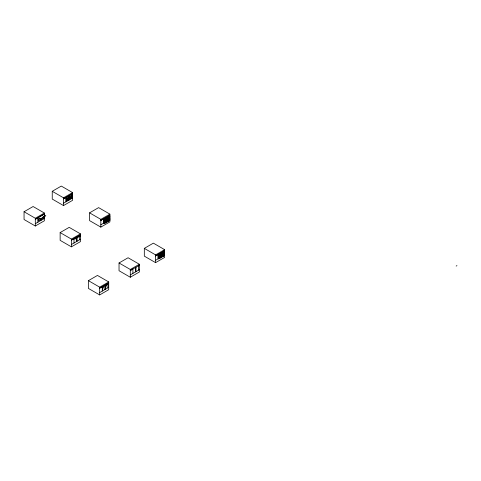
<?xml version="1.0" encoding="UTF-8"?>
<svg xmlns="http://www.w3.org/2000/svg" width="481" height="481" viewBox="0 0 481 481"><rect width="100%" height="100%" fill="white"/><g stroke="black" fill="none" stroke-linecap="round" stroke-linejoin="round"><path stroke-width="0.72" d="M104.84 285.209L103.174 287.217L102.267 291.089L102.261 286.688L104.84 285.209L104.84 289.604M107.936 287.818L107.93 283.411L106.265 285.425L105.357 289.297L105.345 284.896L108.712 282.972L99.663 288.197L102.261 286.688L103.174 287.217M71.801 194.955L72.487 195.809L69.913 197.294L68.693 195.857L63.51 198.839L72.559 193.615L69.21 195.545L69.21 199.946M103.427 218.879L103.433 223.28L104.173 223.701L106.746 222.216L106.734 217.815L104.161 219.3L103.427 218.879L100.83 220.388L109.878 215.163L109.097 215.602L109.115 220.015L109.848 220.436L109.842 216.029L109.109 215.608M163.871 252.032L164.556 252.88L161.983 254.371L160.762 252.934L155.579 255.916L164.628 250.691L163.847 251.13L163.847 255.531L164.538 255.507L164.538 251.99L163.847 251.13L163.853 255.531M52.243 191.3L61.297 186.075L72.559 192.58L72.559 200.343L63.51 205.567L52.243 199.062L52.243 191.3L63.51 197.805L72.559 192.58M24.05 211.748L33.099 206.523L44.36 213.023L44.36 220.785L35.311 226.01L24.05 219.51L24.05 211.748L35.311 218.248L44.36 213.023M69.378 196.711L66.805 198.196L66.113 197.336L66.113 201.731L66.113 197.336M69.39 197.595L66.811 199.08L66.119 198.22M69.39 198.473L66.811 199.964L66.119 199.098L68.055 197.992M63.51 203.235L72.559 198.01M42.322 217.43L43.585 216.703L44.715 217.358L39.045 220.629L37.915 219.979L41.065 218.158L41.017 220.394M35.311 223.683L44.36 218.458M89.568 212.849L98.617 207.624L109.878 214.129L109.878 221.891L100.83 227.116L89.568 220.611L89.568 212.849L100.83 219.354L109.878 214.129M60.137 232.582L69.186 227.357L80.447 233.862L80.447 241.618L71.398 246.843L60.137 240.344L60.137 232.582L71.398 239.087L80.447 233.862M106.535 217.093L107.269 217.52L109.842 216.029M100.83 224.783L109.878 219.558M109.115 220.015L106.541 221.5L107.275 221.921L109.848 220.436M71.398 244.516L80.447 239.291M88.402 280.657L97.451 275.433L108.712 281.938L108.712 289.7L99.663 294.925L88.402 288.42L88.402 280.657L99.663 287.163L108.712 281.938M119.035 262.975L128.084 257.75L139.346 264.249L139.346 272.012L130.297 277.236L119.035 270.731L119.035 262.975L130.297 269.474L139.346 264.249M144.318 248.376L153.367 243.152L164.628 249.657L164.628 257.413L155.579 262.638L144.318 256.139L144.318 248.376L155.579 254.882L164.628 249.657M158.874 255.273L161.448 253.788L161.46 257.311L158.183 258.808L158.177 254.407L158.874 255.273L158.874 258.79L158.183 257.93L160.762 256.451L161.448 257.305L160.762 257.329L160.75 252.916L160.762 257.329M161.279 257.022L161.971 257.004L161.971 253.481L164.55 251.996M161.46 254.671L158.886 256.157L158.195 255.297L160.774 253.818L161.983 255.249L164.556 253.764L163.871 252.91M161.46 255.549L158.886 257.034L158.195 256.175L160.774 254.696L161.983 256.126L164.556 254.641L163.871 253.788M161.46 256.427L158.886 257.918L158.195 257.052L160.774 255.579L161.971 257.004L164.55 255.513L163.865 254.665L161.279 256.139M99.663 292.592L108.712 287.367M130.297 274.91L139.346 269.685M155.579 260.311L164.628 255.086M68.055 198.869L66.119 199.982L66.811 200.842L69.39 199.356L68.705 198.503M69.216 198.19L70.509 197.45M43.579 214.502L37.885 217.761L40.17 219.083L45.845 215.807L43.579 214.502L44.36 214.063L35.311 219.288L37.909 217.779L37.915 222.18M163.865 251.142L161.279 252.621L161.273 254.082L161.279 252.621L161.971 253.481M161.291 253.505L163.227 252.399M161.291 254.389L163.227 253.277M161.291 255.267L163.227 254.16M456.168 266.065L456.95 265.626M106.734 217.815L106 217.394L106.012 221.795L106.746 222.216M105.345 284.896L106.265 285.425M71.801 195.833L72.487 196.687L69.913 198.172L68.705 196.741M71.801 196.711L72.487 197.565L69.913 199.05L68.705 197.625M69.21 195.545L69.901 196.41L72.475 194.919L71.789 194.071L71.777 195.52M138.576 270.13L138.564 265.728L139.346 265.284L130.297 270.508L132.894 268.999L132.9 273.406M135.991 267.214L135.997 271.615M135.468 267.514L135.48 271.915M107.269 217.52L107.275 221.921M104.161 219.3L104.173 223.701M79.678 239.736L79.666 235.335L80.447 234.896L71.398 240.121L79.678 235.341L80.586 235.864L74.91 239.141L73.996 238.612L74.002 243.013M77.092 236.82L77.098 241.228M76.569 237.121L76.581 241.528M71.783 196.994L71.783 198.461M68.681 195.845L68.687 200.246M43.585 216.703L43.591 218.903M40.488 218.488L40.494 220.695M162.596 253.343L162.596 251.876L163.287 252.735L163.287 256.253L162.596 256.271L162.596 254.81M158.183 254.413L158.183 258.808M155.579 254.882L155.579 262.638M130.297 269.474L130.297 277.236M100.83 219.354L100.83 227.116M99.663 287.163L99.663 294.925M71.398 239.087L71.398 246.843M63.51 197.805L63.51 205.567M35.311 218.248L35.311 226.01M106.006 219.595L103.433 221.08L104.167 221.5L106.74 220.015L106.006 219.595M109.115 217.809L106.535 219.3L107.269 219.721L109.848 218.236L109.115 217.809M160.173 258.056L159.482 258.075L159.482 253.679L160.173 254.539L160.173 258.056M108.556 216.775L107.822 216.354L107.828 220.755L108.562 221.176L108.556 216.775M105.447 218.554L104.714 218.133L104.726 222.541L105.459 222.962L105.447 218.554"/></g></svg>
